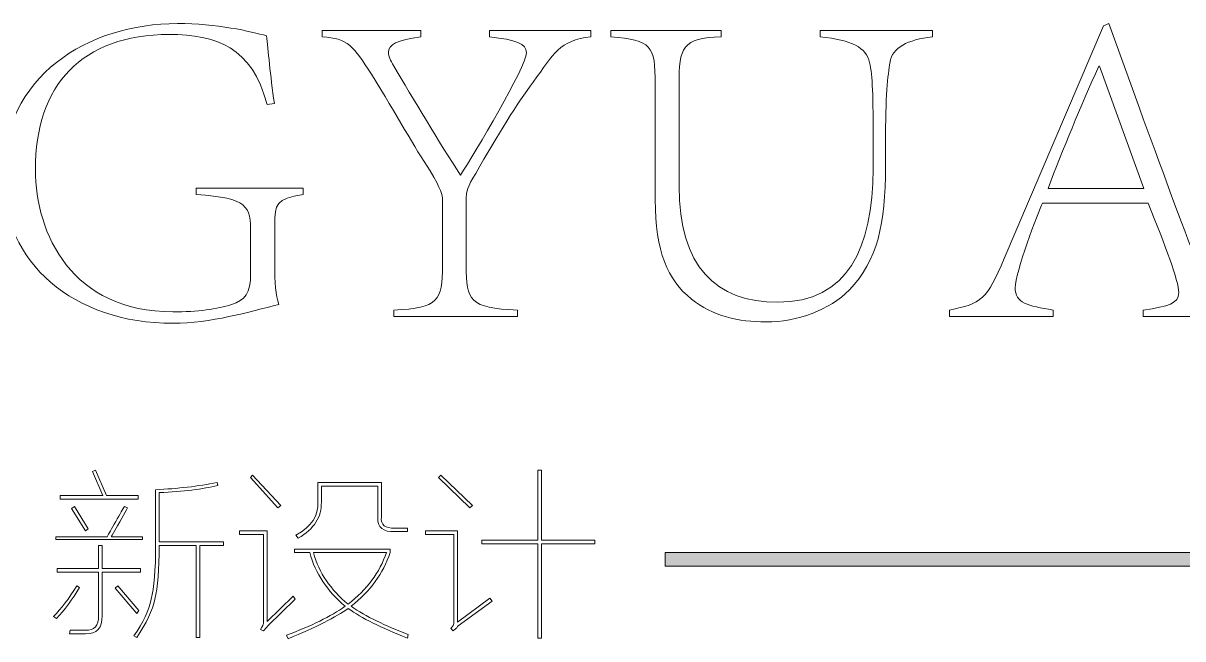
# Model space of a CAD drawing. Header units: inches. Extents: x -3272461 to -2504170, y 403793 to 1071042.
# Drawn here: x -2944964 to -2943617, y 764052 to 764767 of the extents above; entities that cross this region are included whole.
import ezdxf

# ---------------------------------------------------------------- set-up
doc = ezdxf.new("R2010")
doc.units = ezdxf.units.IN
doc.header["$LTSCALE"] = 1000
doc.header["$MEASUREMENT"] = 0
doc.layers.get('0').update_dxf_attribs({"lineweight": 18})

msp = doc.modelspace()

# ---------------------------------------------------------------- hatches: boundary and pattern name
msp.add_hatch(color=256).paths.add_polyline_path([(-2944218.4, 764152.3), (-2943029.6, 764152.3), (-2943029.6, 764136.3), (-2944218.4, 764136.3)], flags=0)

# ---------------------------------------------------------------- linework, layer by layer
for p, q in [((-2944616.7, 764759), (-2944616.7, 764751.6)), ((-2944502, 764759), (-2944502, 764751.6)), ((-2944422.4, 764759), (-2944422.4, 764751.6)), ((-2944304.6, 764759), (-2944304.6, 764751.6)), ((-2944281.3, 764759), (-2944281.3, 764751.6)), ((-2944153.3, 764759), (-2944153.3, 764751.6)), ((-2944038.1, 764759), (-2944038.1, 764751.6)), ((-2943907.5, 764759), (-2943907.5, 764751.6)), ((-2944229.8, 764696.4), (-2944229.8, 764562.1)), ((-2944202.1, 764696.4), (-2944202.1, 764578.5)), ((-2943976.5, 764626.3), (-2943976.5, 764598.2)), ((-2943962.2, 764626.3), (-2943962.2, 764600.8)), ((-2944763.2, 764575.9), (-2944763.2, 764568.4)), ((-2944639, 764575.9), (-2944639, 764568.4)), ((-2944477.1, 764562.1), (-2944477.1, 764485.6)), ((-2944449.5, 764565.8), (-2944449.5, 764485.6)), ((-2944700, 764522.8), (-2944700, 764476.6)), ((-2944671.9, 764533.4), (-2944671.9, 764485.6)), ((-2944533.4, 764434.1), (-2944533.4, 764426.7)), ((-2944390, 764434.1), (-2944390, 764426.7)), ((-2943887.9, 764434.1), (-2943887.9, 764426.7)), ((-2943767.4, 764434.1), (-2943767.4, 764426.7)), ((-2943662.8, 764434.1), (-2943662.8, 764426.7))]:
    msp.add_line(p, q)
at = {"lineweight": 9}
for p, q in [((-2944883.6, 764246.4), (-2944880.2, 764248)), ((-2944871.8, 764218.6), (-2944883.6, 764246.4)), ((-2944880.2, 764248), (-2944867.6, 764218.6)), ((-2944700.3, 764239.6), (-2944697.7, 764242.1)), ((-2944668.3, 764204.3), (-2944700.3, 764239.6)), ((-2944697.7, 764242.1), (-2944664.9, 764206.8)), ((-2944481.5, 764239.6), (-2944479, 764242.1)), ((-2944445.4, 764204.3), (-2944481.5, 764239.6)), ((-2944479, 764242.1), (-2944442, 764206.8)), ((-2944366.3, 764248), (-2944362.1, 764248)), ((-2944366.3, 764166.5), (-2944366.3, 764248)), ((-2944362.1, 764248), (-2944362.1, 764166.5)), ((-2944810.4, 764225.3), (-2944810.4, 764160.6)), ((-2944622, 764233.7), (-2944622, 764211)), ((-2944617.8, 764229.5), (-2944617.8, 764211)), ((-2944552.2, 764229.5), (-2944552.2, 764193.4)), ((-2944548, 764233.7), (-2944548, 764193.4)), ((-2944921.5, 764214.4), (-2944921.5, 764218.6)), ((-2944921.5, 764218.6), (-2944871.8, 764218.6)), ((-2944830.6, 764214.4), (-2944921.5, 764214.4)), ((-2944867.6, 764218.6), (-2944830.6, 764218.6)), ((-2944830.6, 764218.6), (-2944830.6, 764214.4)), ((-2944806.2, 764222), (-2944806.2, 764164.8)), ((-2944908, 764203.5), (-2944904.6, 764206)), ((-2944892, 764177.4), (-2944908, 764203.5)), ((-2944904.6, 764206), (-2944888.7, 764179.9)), ((-2944664.9, 764206.8), (-2944668.3, 764204.3)), ((-2944442, 764206.8), (-2944445.4, 764204.3)), ((-2944926.5, 764170.7), (-2944926.5, 764167.3)), ((-2944888.7, 764179.9), (-2944892, 764177.4)), ((-2944825.6, 764170.7), (-2944825.6, 764167.3)), ((-2944712.9, 764177.4), (-2944712.9, 764173.2)), ((-2944685.1, 764173.2), (-2944685.1, 764069.7)), ((-2944680.9, 764177.4), (-2944680.9, 764072.3)), ((-2944517.7, 764180.8), (-2944517.7, 764176.6)), ((-2944496.7, 764177.4), (-2944496.7, 764173.2)), ((-2944463.9, 764173.2), (-2944463.9, 764069.7)), ((-2944459.7, 764177.4), (-2944459.7, 764071.4)), ((-2944876.9, 764160.6), (-2944876.9, 764133.7)), ((-2944872.7, 764160.6), (-2944872.7, 764133.7)), ((-2944763.3, 764160.6), (-2944763.3, 764053.7)), ((-2944759.1, 764160.6), (-2944759.1, 764053.7)), ((-2944731.4, 764164.8), (-2944731.4, 764160.6)), ((-2944431.1, 764162.3), (-2944431.1, 764166.5)), ((-2944431.1, 764166.5), (-2944366.3, 764166.5)), ((-2944366.3, 764162.3), (-2944431.1, 764162.3)), ((-2944366.3, 764052.9), (-2944366.3, 764162.3)), ((-2944362.1, 764166.5), (-2944299.9, 764166.5)), ((-2944299.9, 764162.3), (-2944362.1, 764162.3)), ((-2944362.1, 764162.3), (-2944362.1, 764052.9)), ((-2944299.9, 764166.5), (-2944299.9, 764162.3)), ((-2944648.9, 764156.4), (-2944648.9, 764152.2)), ((-2944537.9, 764156.4), (-2944537.9, 764152.2)), ((-2944924.8, 764133.7), (-2944924.8, 764129.4)), ((-2944828.1, 764133.7), (-2944828.1, 764129.4)), ((-2944876.9, 764129.4), (-2944876.9, 764079)), ((-2944872.7, 764129.4), (-2944872.7, 764079)), ((-2944857.5, 764110.9), (-2944854.2, 764113.5)), ((-2944832.3, 764081.5), (-2944857.5, 764110.9)), ((-2944854.2, 764113.5), (-2944829.8, 764084.9)), ((-2944829.8, 764084.9), (-2944832.3, 764081.5)), ((-2944362.1, 764052.9), (-2944366.3, 764052.9))]:
    msp.add_line(p, q, dxfattribs=at)
at = {"lineweight": 0}
for p, q in [((-2944218.4, 764152.3), (-2943029.6, 764152.3)), ((-2944218.4, 764136.3), (-2944218.4, 764152.3)), ((-2943029.6, 764136.3), (-2944218.4, 764136.3))]:
    msp.add_line(p, q, dxfattribs=at)
for points, knots in [([(-2944667.1, 764440.5), (-2944701.6, 764432), (-2944746.7, 764418.7), (-2944790.2, 764418.7), (-2944906, 764418.7), (-2944987.8, 764488.8), (-2944987.8, 764589.7), (-2944987.8, 764705.9), (-2944889.5, 764767), (-2944785, 764767), (-2944739.8, 764767), (-2944699.5, 764758), (-2944681.4, 764752.7)], [0, 0, 0, 0, 202.231565, 202.231565, 202.231565, 404.46313, 404.46313, 404.46313, 606.694695, 606.694695, 606.694695, 808.92626, 808.92626, 808.92626, 808.92626]), ([(-2944680.9, 764673), (-2944698.4, 764739.9), (-2944739.8, 764754.3), (-2944794.5, 764754.3), (-2944896.4, 764754.3), (-2944950.1, 764695.3), (-2944950.1, 764597.1), (-2944950.1, 764522.8), (-2944907.6, 764432), (-2944790.2, 764432), (-2944762.1, 764432), (-2944738.2, 764435.2), (-2944722.3, 764440.5)], [0, 0, 0, 0, 179.09247, 179.09247, 179.09247, 358.18494, 358.18494, 358.18494, 537.27741, 537.27741, 537.27741, 716.369881, 716.369881, 716.369881, 716.369881]), ([(-2944502, 764751.6), (-2944530.2, 764747.9), (-2944539.7, 764742.6), (-2944539.7, 764733.5), (-2944539.7, 764729.3), (-2944537.6, 764724), (-2944533.9, 764718.1)], [0, 0, 0, 0, 30.325761, 30.325761, 30.325761, 60.651523, 60.651523, 60.651523, 60.651523]), ([(-2944455.9, 764590.8), (-2944439.9, 764616.7), (-2944379.4, 764716.6), (-2944379.4, 764733), (-2944379.4, 764744.2), (-2944391.6, 764747.9), (-2944422.4, 764751.6)], [0, 0, 0, 0, 105.500314, 105.500314, 105.500314, 211.000629, 211.000629, 211.000629, 211.000629]), ([(-2944202.1, 764578.5), (-2944202.1, 764484.6), (-2944159.2, 764443.2), (-2944087.5, 764443.2), (-2944005.7, 764443.2), (-2943977, 764505.8), (-2943976.5, 764598.2)], [0, 0, 0, 0, 204.255932, 204.255932, 204.255932, 408.511864, 408.511864, 408.511864, 408.511864]), ([(-2943779.6, 764558.4), (-2943784.9, 764548.3), (-2943811.5, 764476.6), (-2943811.5, 764460.1), (-2943811.5, 764442.1), (-2943797.2, 764438.9), (-2943767.4, 764434.1)], [0, 0, 0, 0, 79.266684, 79.266684, 79.266684, 158.533368, 158.533368, 158.533368, 158.533368]), ([(-2943662.8, 764434.1), (-2943632.6, 764438.4), (-2943621.4, 764441.6), (-2943621.4, 764454.3), (-2943621.4, 764468.1), (-2943637.3, 764509.5), (-2943657, 764558.4)], [0, 0, 0, 0, 79.559531, 79.559531, 79.559531, 159.119062, 159.119062, 159.119062, 159.119062]), ([(-2944004.1, 764457.5), (-2944027.5, 764434.1), (-2944064.1, 764420.3), (-2944101.3, 764420.3), (-2944132.6, 764420.3), (-2944163.4, 764427.2), (-2944187.8, 764446.9)], [0, 0, 0, 0, 98.894045, 98.894045, 98.894045, 197.78809, 197.78809, 197.78809, 197.78809])]:
    msp.add_open_spline(points, degree=3, knots=knots)
for points in [[(-2943824.2, 764494.1), (-2943824.2, 764494.1), (-2943709, 764764.3), (-2943709, 764764.3)], [(-2943709, 764764.3), (-2943709, 764764.3), (-2943702.6, 764767), (-2943702.6, 764767)], [(-2943702.6, 764767), (-2943702.6, 764767), (-2943667.1, 764668.8), (-2943667.1, 764668.8)], [(-2944681.4, 764752.7), (-2944679.8, 764737.3), (-2944677.2, 764707), (-2944672.4, 764674.1)], [(-2944616.7, 764759), (-2944616.7, 764759), (-2944502, 764759), (-2944502, 764759)], [(-2944559.4, 764708.1), (-2944580.6, 764740.5), (-2944587, 764750), (-2944616.7, 764751.6)], [(-2944422.4, 764759), (-2944422.4, 764759), (-2944304.6, 764759), (-2944304.6, 764759)], [(-2944304.6, 764751.6), (-2944341.2, 764747.4), (-2944347.6, 764732.5), (-2944371.5, 764699)], [(-2944281.3, 764759), (-2944281.3, 764759), (-2944153.3, 764759), (-2944153.3, 764759)], [(-2944229.8, 764696.4), (-2944229.8, 764742.1), (-2944234, 764747.4), (-2944281.3, 764751.6)], [(-2944153.3, 764751.6), (-2944198.4, 764750.5), (-2944202.1, 764738.9), (-2944202.1, 764696.4)], [(-2944038.1, 764759), (-2944038.1, 764759), (-2943907.5, 764759), (-2943907.5, 764759)], [(-2943980.8, 764721.9), (-2943984.5, 764738.9), (-2944000.9, 764747.9), (-2944038.1, 764751.6)], [(-2943907.5, 764751.6), (-2943936.7, 764748.4), (-2943954.2, 764738.9), (-2943956.9, 764722.4)], [(-2944533.9, 764718.1), (-2944511.1, 764679.9), (-2944480.8, 764628.4), (-2944455.9, 764590.8)], [(-2943976.5, 764626.3), (-2943976.5, 764684.2), (-2943977, 764705.9), (-2943980.8, 764721.9)], [(-2943956.9, 764722.4), (-2943959.5, 764705.9), (-2943962.2, 764684.7), (-2943962.2, 764626.3)], [(-2943714.3, 764717.6), (-2943735.6, 764670.4), (-2943756.3, 764620), (-2943773.3, 764575.4)], [(-2943713.3, 764717.6), (-2943713.3, 764717.6), (-2943714.3, 764717.6), (-2943714.3, 764717.6)], [(-2943661.8, 764575.4), (-2943661.8, 764575.4), (-2943713.3, 764717.6), (-2943713.3, 764717.6)], [(-2944491.4, 764596), (-2944509.5, 764623.1), (-2944529.7, 764659.7), (-2944559.4, 764708.1)], [(-2944371.5, 764699), (-2944390.6, 764674.1), (-2944412.3, 764638), (-2944438.4, 764592.9)], [(-2944672.4, 764674.1), (-2944672.4, 764674.1), (-2944680.9, 764673), (-2944680.9, 764673)], [(-2943667.1, 764668.8), (-2943642.7, 764602.4), (-2943618.8, 764536.1), (-2943598.6, 764485.1)], [(-2944477.1, 764562.1), (-2944477.1, 764567.9), (-2944478.2, 764573.8), (-2944491.4, 764596)], [(-2944438.4, 764592.9), (-2944448.4, 764577), (-2944449, 764571.1), (-2944449.5, 764565.8)], [(-2943962.2, 764600.8), (-2943962.2, 764534.5), (-2943971.2, 764491.5), (-2944004.1, 764457.5)], [(-2944763.2, 764575.9), (-2944763.2, 764575.9), (-2944639, 764575.9), (-2944639, 764575.9)], [(-2943773.3, 764575.4), (-2943773.3, 764575.4), (-2943661.8, 764575.4), (-2943661.8, 764575.4)], [(-2944700, 764522.8), (-2944700, 764555.2), (-2944702.7, 764564.2), (-2944763.2, 764568.4)], [(-2944639, 764568.4), (-2944670.3, 764563.7), (-2944671.9, 764556.7), (-2944671.9, 764533.4)], [(-2944187.8, 764446.9), (-2944215.4, 764469.2), (-2944229.8, 764502.1), (-2944229.8, 764562.1)], [(-2943657, 764558.4), (-2943657, 764558.4), (-2943779.6, 764558.4), (-2943779.6, 764558.4)], [(-2943887.9, 764434.1), (-2943850.8, 764441.6), (-2943843.9, 764446.3), (-2943824.2, 764494.1)], [(-2944671.9, 764485.6), (-2944671.9, 764467), (-2944671.3, 764451.1), (-2944667.1, 764440.5)], [(-2944533.4, 764434.1), (-2944481.4, 764436.2), (-2944477.1, 764445.3), (-2944477.1, 764485.6)], [(-2944449.5, 764485.6), (-2944449.5, 764445.3), (-2944445.3, 764436.2), (-2944390, 764434.1)], [(-2944722.3, 764440.5), (-2944706.4, 764445.8), (-2944700, 764453.2), (-2944700, 764476.6)], [(-2944390, 764426.7), (-2944390, 764426.7), (-2944533.4, 764426.7), (-2944533.4, 764426.7)], [(-2943767.4, 764426.7), (-2943767.4, 764426.7), (-2943887.9, 764426.7), (-2943887.9, 764426.7)], [(-2943541.3, 764426.7), (-2943541.3, 764426.7), (-2943662.8, 764426.7), (-2943662.8, 764426.7)]]:
    msp.add_open_spline(points, degree=3)
at = {"lineweight": 9}
for points in [[(-2944810.4, 764225.3), (-2944784.6, 764226.5), (-2944760.8, 764229.3), (-2944738.9, 764233.7)], [(-2944738.1, 764230.4), (-2944755.5, 764225.9), (-2944778.2, 764223.1), (-2944806.2, 764222)], [(-2944738.9, 764233.7), (-2944738.9, 764233.7), (-2944738.1, 764230.4), (-2944738.1, 764230.4)], [(-2944622, 764233.7), (-2944622, 764233.7), (-2944548, 764233.7), (-2944548, 764233.7)], [(-2944552.2, 764229.5), (-2944552.2, 764229.5), (-2944617.8, 764229.5), (-2944617.8, 764229.5)], [(-2944647.3, 764172.4), (-2944629.3, 764182.5), (-2944620.9, 764195.3), (-2944622, 764211)], [(-2944617.8, 764211), (-2944617.3, 764193.7), (-2944626.2, 764179.6), (-2944644.7, 764169)], [(-2944843.2, 764204.3), (-2944846.1, 764198.7), (-2944852, 764188), (-2944860.9, 764172.4)], [(-2944856.7, 764188.3), (-2944851.7, 764197.3), (-2944848.3, 764203.2), (-2944846.6, 764206)], [(-2944846.6, 764206), (-2944846.6, 764206), (-2944843.2, 764204.3), (-2944843.2, 764204.3)], [(-2944866.8, 764170.7), (-2944865.1, 764174), (-2944861.7, 764179.9), (-2944856.7, 764188.3)], [(-2944532, 764176.6), (-2944546.1, 764176), (-2944552.8, 764181.6), (-2944552.2, 764193.4)], [(-2944548, 764193.4), (-2944549.1, 764184.4), (-2944543.8, 764180.2), (-2944532, 764180.8)], [(-2944926.5, 764170.7), (-2944926.5, 764170.7), (-2944866.8, 764170.7), (-2944866.8, 764170.7)], [(-2944861.7, 764170.7), (-2944861.7, 764170.7), (-2944825.6, 764170.7), (-2944825.6, 764170.7)], [(-2944860.9, 764172.4), (-2944861.5, 764171.8), (-2944861.7, 764171.2), (-2944861.7, 764170.7)], [(-2944712.9, 764177.4), (-2944712.9, 764177.4), (-2944680.9, 764177.4), (-2944680.9, 764177.4)], [(-2944685.1, 764173.2), (-2944685.1, 764173.2), (-2944712.9, 764173.2), (-2944712.9, 764173.2)], [(-2944644.7, 764169), (-2944644.7, 764169), (-2944647.3, 764172.4), (-2944647.3, 764172.4)], [(-2944532, 764180.8), (-2944532, 764180.8), (-2944517.7, 764180.8), (-2944517.7, 764180.8)], [(-2944517.7, 764176.6), (-2944517.7, 764176.6), (-2944532, 764176.6), (-2944532, 764176.6)], [(-2944496.7, 764177.4), (-2944496.7, 764177.4), (-2944459.7, 764177.4), (-2944459.7, 764177.4)], [(-2944463.9, 764173.2), (-2944463.9, 764173.2), (-2944496.7, 764173.2), (-2944496.7, 764173.2)], [(-2944825.6, 764167.3), (-2944825.6, 764167.3), (-2944926.5, 764167.3), (-2944926.5, 764167.3)], [(-2944876.9, 764160.6), (-2944876.9, 764160.6), (-2944872.7, 764160.6), (-2944872.7, 764160.6)], [(-2944815.5, 764098.3), (-2944812.1, 764111.2), (-2944810.4, 764132), (-2944810.4, 764160.6)], [(-2944806.2, 764160.6), (-2944806.2, 764132.5), (-2944807.9, 764111.8), (-2944811.3, 764098.3)], [(-2944806.2, 764164.8), (-2944806.2, 764164.8), (-2944731.4, 764164.8), (-2944731.4, 764164.8)], [(-2944763.3, 764160.6), (-2944763.3, 764160.6), (-2944806.2, 764160.6), (-2944806.2, 764160.6)], [(-2944731.4, 764160.6), (-2944731.4, 764160.6), (-2944759.1, 764160.6), (-2944759.1, 764160.6)], [(-2944648.9, 764156.4), (-2944648.9, 764156.4), (-2944537.9, 764156.4), (-2944537.9, 764156.4)], [(-2944631.3, 764152.2), (-2944631.3, 764152.2), (-2944648.9, 764152.2), (-2944648.9, 764152.2)], [(-2944590.1, 764089.9), (-2944610.8, 764107.3), (-2944624.5, 764128), (-2944631.3, 764152.2)], [(-2944542.1, 764152.2), (-2944542.1, 764152.2), (-2944627.1, 764152.2), (-2944627.1, 764152.2)], [(-2944627.1, 764152.2), (-2944620.3, 764128.6), (-2944606.9, 764108.7), (-2944586.7, 764092.4)], [(-2944586.7, 764092.4), (-2944564.8, 764109.3), (-2944550, 764129.2), (-2944542.1, 764152.2)], [(-2944537.9, 764152.2), (-2944545.8, 764128), (-2944560.9, 764107.3), (-2944583.3, 764089.9)], [(-2944924.8, 764133.7), (-2944924.8, 764133.7), (-2944876.9, 764133.7), (-2944876.9, 764133.7)], [(-2944872.7, 764133.7), (-2944872.7, 764133.7), (-2944828.1, 764133.7), (-2944828.1, 764133.7)], [(-2944876.9, 764129.4), (-2944876.9, 764129.4), (-2944924.8, 764129.4), (-2944924.8, 764129.4)], [(-2944828.1, 764129.4), (-2944828.1, 764129.4), (-2944872.7, 764129.4), (-2944872.7, 764129.4)], [(-2944929, 764078.1), (-2944920.1, 764087.1), (-2944911.1, 764098.9), (-2944902.1, 764113.5)], [(-2944898.8, 764111.8), (-2944907.2, 764097.8), (-2944916.1, 764085.7), (-2944925.7, 764075.6)], [(-2944902.1, 764113.5), (-2944902.1, 764113.5), (-2944898.8, 764111.8), (-2944898.8, 764111.8)], [(-2944835.7, 764055.4), (-2944825, 764070.6), (-2944818.3, 764084.9), (-2944815.5, 764098.3)], [(-2944811.3, 764098.3), (-2944814.1, 764084.9), (-2944821.1, 764070), (-2944832.3, 764053.7)], [(-2944680.9, 764072.3), (-2944680.9, 764072.3), (-2944650.6, 764101.7), (-2944650.6, 764101.7)], [(-2944648.1, 764098.3), (-2944648.1, 764098.3), (-2944680, 764067.2), (-2944680, 764067.2)], [(-2944658.2, 764056.3), (-2944629.6, 764066.9), (-2944606.9, 764078.1), (-2944590.1, 764089.9)], [(-2944650.6, 764101.7), (-2944650.6, 764101.7), (-2944648.1, 764098.3), (-2944648.1, 764098.3)], [(-2944583.3, 764089.9), (-2944565.9, 764078.1), (-2944543.8, 764067.2), (-2944516.9, 764057.1)], [(-2944459.7, 764071.4), (-2944459.7, 764071.4), (-2944421.8, 764099.2), (-2944421.8, 764099.2)], [(-2944419.3, 764095.8), (-2944419.3, 764095.8), (-2944458.8, 764067.2), (-2944458.8, 764067.2)], [(-2944421.8, 764099.2), (-2944421.8, 764099.2), (-2944419.3, 764095.8), (-2944419.3, 764095.8)], [(-2944925.7, 764075.6), (-2944925.7, 764075.6), (-2944929, 764078.1), (-2944929, 764078.1)], [(-2944872.7, 764079), (-2944872.1, 764064.4), (-2944878.6, 764057.4), (-2944892, 764058)], [(-2944892, 764062.2), (-2944881.4, 764061.6), (-2944876.3, 764067.2), (-2944876.9, 764079)], [(-2944586.7, 764087.4), (-2944600.7, 764077.3), (-2944624, 764065.5), (-2944656.5, 764052.1)], [(-2944517.7, 764052.9), (-2944548, 764064.7), (-2944571, 764076.2), (-2944586.7, 764087.4)], [(-2944910.5, 764058), (-2944910.5, 764058), (-2944909.7, 764062.2), (-2944909.7, 764062.2)], [(-2944909.7, 764062.2), (-2944903.5, 764062.2), (-2944897.6, 764062.2), (-2944892, 764062.2)], [(-2944688.5, 764063), (-2944686.2, 764066.9), (-2944685.1, 764069.2), (-2944685.1, 764069.7)], [(-2944685.1, 764061.3), (-2944685.1, 764061.3), (-2944688.5, 764063), (-2944688.5, 764063)], [(-2944680, 764067.2), (-2944681.7, 764065), (-2944683.4, 764063), (-2944685.1, 764061.3)], [(-2944464.7, 764061.3), (-2944464.7, 764061.3), (-2944467.2, 764063.9), (-2944467.2, 764063.9)], [(-2944467.2, 764063.9), (-2944465, 764066.7), (-2944463.9, 764068.6), (-2944463.9, 764069.7)], [(-2944460.5, 764064.7), (-2944462.2, 764063.5), (-2944463.6, 764062.5), (-2944464.7, 764061.3)], [(-2944458.8, 764067.2), (-2944459.4, 764066.7), (-2944460, 764065.8), (-2944460.5, 764064.7)], [(-2944892, 764058), (-2944898.2, 764058), (-2944904.4, 764058), (-2944910.5, 764058)], [(-2944832.3, 764053.7), (-2944832.3, 764053.7), (-2944835.7, 764055.4), (-2944835.7, 764055.4)], [(-2944759.1, 764053.7), (-2944759.1, 764053.7), (-2944763.3, 764053.7), (-2944763.3, 764053.7)], [(-2944656.5, 764052.1), (-2944656.5, 764052.1), (-2944658.2, 764056.3), (-2944658.2, 764056.3)], [(-2944516.9, 764057.1), (-2944516.9, 764057.1), (-2944517.7, 764052.9), (-2944517.7, 764052.9)]]:
    msp.add_open_spline(points, degree=3, dxfattribs=at)

doc.saveas('drawing.dxf')
